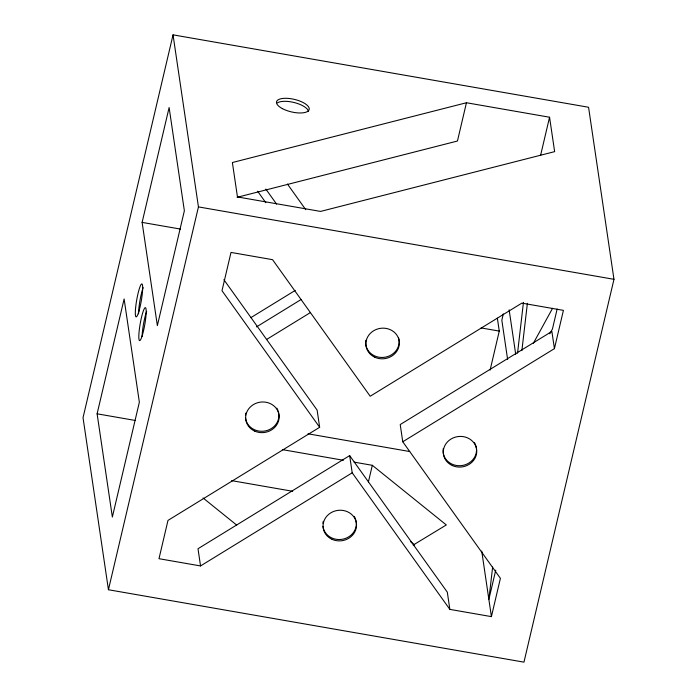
<?xml version="1.0" encoding="UTF-8"?>
<svg xmlns="http://www.w3.org/2000/svg" width="697" height="697" viewBox="0 0 697 697"><rect width="100%" height="100%" fill="white"/><g stroke="black" fill="none" stroke-linecap="round" stroke-linejoin="round"><path stroke-width="1.05" d="M492.64 567.036L488.867 599.42L495.759 570.094M517.54 353.152L523.447 302.393M521.87 350.661L527.394 303.308M173.039 34.85L83.03 417.686L108.436 589.74L523.961 662.15L613.97 279.314L588.564 107.26L173.039 34.85L198.445 206.904L108.436 589.74M97.11 413.809L124.118 298.961L139.356 402.195L112.356 517.043L97.11 413.809L135.471 420.5M142.118 222.395L169.118 107.547L184.365 210.773L157.365 325.621L142.118 222.395L180.471 229.078M368.425 481.862L372.32 465.308L354.12 462.137M466.45 102.747L232.38 162.523L237.459 196.937L320.568 211.418L554.638 151.641L549.558 117.227L466.45 102.747L457.45 141.029L237.085 197.312M490.104 370.09L499.27 331.092L497.362 318.189M503.312 313.903L501.831 320.202L507.625 359.443M540.55 155.509L549.558 117.227M557.156 308.98L552.442 329.028L549.794 333.767M223.868 279.671L317.109 410.08L319.653 427.287L167.986 520.406L158.986 558.698L200.544 565.938L198 548.731L349.659 455.603L352.203 472.81L449.853 609.387L491.411 616.627L500.411 578.344L402.753 441.767L400.217 424.56L551.876 331.432L554.42 348.639L402.753 441.767M554.42 348.639L563.42 310.357L521.87 303.117L370.203 396.245L272.553 259.667L231.003 252.427L221.994 290.71L319.653 427.287M533.362 343.281L552.573 308.283M250.824 317.675L295.24 290.405M256.531 326.884L301.069 299.536M266.498 339.535L310.104 312.753M200.544 565.938L352.203 472.81M413.182 545.071L446.315 524.954L372.32 465.308M198.445 206.904L613.97 279.314M481.139 327.938L499.27 331.092M308.03 433.804L409.688 451.525M282.39 449.635L343.412 460.273M231.639 480.642L292.662 491.28M410.402 541.552L414.61 544.941M203.062 497.972L236.692 525.085M287.443 184.06L305.756 209.666M265.827 189.061L276.587 204.108M257.611 191.222L265.836 202.722M349.659 455.603L447.317 592.18L449.853 609.387M509.141 309.808L515.719 354.346M481.723 551.066L491.411 616.627M474.448 442.595A16.772 15.308 -8.4 0 1 462.799 465.404A16.772 15.308 -8.4 0 1 443.257 448.528M355.54 519.143A16.772 15.308 -8.4 0 1 343.116 539.112A16.772 15.308 -8.4 0 1 322.964 526.348M322.92 523.351A16.772 15.308 -8.4 0 1 323.242 521.356M354.233 516.407A16.772 15.308 -8.4 0 1 355.174 518.211M278.129 410.882A16.772 15.308 -8.4 0 1 265.714 430.859A16.772 15.308 -8.4 0 1 245.562 418.095M245.51 415.09A16.772 15.308 -8.4 0 1 245.832 413.103M276.831 408.154A16.772 15.308 -8.4 0 1 277.763 409.949M398.649 338.019A16.772 15.308 -8.4 0 1 383.219 357.43A16.772 15.308 -8.4 0 1 365.855 340.267M142.092 336.564A16.772 2.335 -80.1 0 1 146.666 311.315M138.581 313.816A16.772 2.335 -80.1 0 1 143.164 287.608M277.267 102.929A16.772 6.439 13.2 0 1 294.944 102.72A16.772 6.439 13.2 0 1 308.466 111.302M282.363 108.61A16.772 6.439 13.2 0 0 309.006 109.969A16.772 6.439 13.2 0 0 287.199 98.329A16.772 6.439 13.2 0 0 282.363 108.61M142.536 334.595A16.772 2.335 -80.1 0 0 145.656 307.839A16.772 2.335 -80.1 0 0 139.278 330.012A16.772 2.335 -80.1 0 0 142.536 334.595M139.034 310.879A16.772 2.335 -80.1 0 0 142.153 284.123A16.772 2.335 -80.1 0 0 135.776 306.305A16.772 2.335 -80.1 0 0 139.034 310.879M332.138 539.382A16.772 15.308 -8.4 0 0 356.515 524.414A16.772 15.308 -8.4 0 0 330.735 512.887A16.772 15.308 -8.4 0 0 332.138 539.382M254.736 431.129A16.772 15.308 -8.4 0 0 279.114 416.161A16.772 15.308 -8.4 0 0 253.333 404.635A16.772 15.308 -8.4 0 0 254.736 431.129M374.951 357.308A16.772 15.308 -8.4 0 0 399.329 342.34A16.772 15.308 -8.4 0 0 373.548 330.814A16.772 15.308 -8.4 0 0 374.951 357.308M452.353 465.57A16.772 15.308 -8.4 0 0 476.731 450.602A16.772 15.308 -8.4 0 0 450.95 439.075A16.772 15.308 -8.4 0 0 452.353 465.57"/></g></svg>
